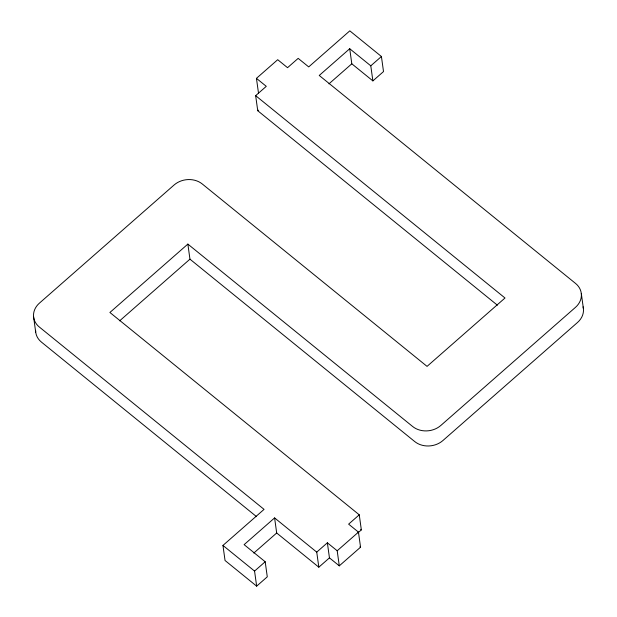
<?xml version="1.0" encoding="UTF-8"?>
<svg xmlns="http://www.w3.org/2000/svg" width="617" height="617" viewBox="0 0 617 617"><rect width="100%" height="100%" fill="white"/><g stroke="black" fill="none" stroke-linecap="round" stroke-linejoin="round"><path stroke-width="0.93" d="M258.538 93.429L256.448 78.351L277.712 59.702L287.545 67.685L298.173 58.36L308.708 66.906L349.808 30.85L381.422 56.502L383.512 71.572L372.884 80.896L351.806 63.798L349.716 48.728L319.244 75.459L575.622 283.496A20.014 16.806 -7.9 0 1 575.491 307.328L440.846 425.452A20.014 16.806 -7.9 0 1 412.626 426.486L187.861 244.093L109.903 312.48L359.256 514.817L361.346 529.895L358.03 532.803M497.395 305.199L257.744 110.728L255.654 95.658L266.282 86.334L256.448 78.351M257.744 110.728L258.407 110.15M328.954 83.85L351.806 63.798M372.884 80.896L370.786 65.826L381.422 56.502M119.652 320.832L189.951 259.163L187.861 244.093M316.737 552.122L327.365 542.79L329.455 557.868L318.827 567.193L316.737 552.122L274.596 517.918L244.116 544.649L265.194 561.755L267.284 576.826L256.657 586.15L225.043 560.498L222.953 545.428L264.053 509.372L39.287 326.979A20.014 16.806 -7.9 0 1 39.411 303.148L174.063 185.023A20.014 16.806 -7.9 0 1 202.283 183.989L427.049 366.382L505.007 298.003L255.654 95.658M253.826 553.04L276.686 532.995L274.596 517.918M256.657 586.15L254.559 571.08L265.194 561.755M359.256 514.817L348.628 524.142L358.462 532.124L360.552 547.194L339.288 565.843L329.455 557.868M339.288 565.843L337.198 550.773L358.462 532.124M349.716 48.728L370.786 65.826M189.951 259.163L414.717 441.556A20.014 16.806 -7.9 0 0 442.937 440.523L577.589 322.406A20.014 16.806 -7.9 0 0 583.088 306.834M360.69 529.355L361.346 529.895M359.935 546.701L360.552 547.194M327.365 542.79L337.198 550.773M256.533 516.645L41.378 342.049A20.014 16.806 -7.9 0 1 35.601 330.35M276.686 532.995L318.827 567.193M222.953 545.428L254.559 571.08M581.307 293.461L583.397 308.539M33.603 317.015L35.693 332.085"/></g></svg>
